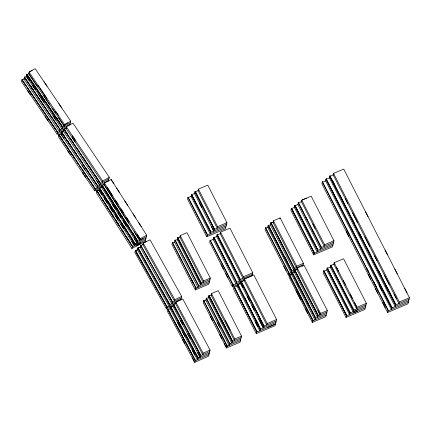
<?xml version="1.0" encoding="UTF-8"?>
<svg xmlns="http://www.w3.org/2000/svg" width="431" height="431" viewBox="0 0 431 431"><rect width="100%" height="100%" fill="white"/><g stroke="black" fill="none" stroke-linecap="round" stroke-linejoin="round"><path stroke-width="0.65" d="M66.757 127.339L57.479 132.694L57.792 132.166L22.035 79.773L21.55 81.712L57.097 134.224L63.993 130.237M24.228 78.857L21.933 80.182L22.229 79.66M24.411 77.095L23.926 79.029L59.489 131.536L60.184 129.472L24.411 77.095L59.974 129.596M26.544 76.212L24.308 77.499L24.626 76.971M29.286 80.716L26.323 76.341L27.018 74.277L62.576 126.784L62.479 127.188L26.706 74.811L29.006 73.48M35.595 87.935L26.706 74.811L27.018 74.277M67.678 122.878L64.655 124.624L64.278 126.148L28.715 73.647L29.098 72.117L32.115 70.377M57.097 134.224L57.792 132.166M104.722 183.784L95.035 189.322L95.353 188.794L58.81 134.795L58.33 136.729L94.653 190.852L102.061 186.618M60.184 129.472L60.081 129.882L59.333 128.777M61.558 133.572L58.708 135.205L59.025 134.671L62.053 139.181M62.576 126.784L61.881 128.842L26.323 76.341M97.918 186.014L97.217 188.078L60.895 133.955L61.374 132.015L97.918 186.014L97.6 186.548L108.52 180.303M63.572 131.11L61.272 132.425L61.59 131.897L64.618 136.406M63.944 129.241L63.459 131.175L99.787 185.298L100.482 183.24L63.944 129.241L100.267 183.364M66.751 127.98L63.842 129.645L64.154 129.117L67.182 133.626M66.406 126.87L66.024 128.4L102.352 182.518L102.729 180.993L109.28 177.243L72.958 123.121L66.406 126.87L102.729 180.993M69.677 125.211L70.695 121.138L35.137 68.637L29.098 72.117L64.655 124.624L70.695 121.138M94.653 190.852L95.353 188.794M96.916 191.154L97.018 190.744L96.328 192.792L131.902 248.504L145.182 241.306L146.707 235.191L111.117 179.479L104.48 183.078L104.103 184.608L128.74 223.177M108.903 178.773L100.164 183.768L100.482 183.24M135.199 243.725L134.499 245.778L98.914 190.071L99.394 188.131L135.199 243.725L135.097 244.129L132.139 239.965M99.615 188.013L99.513 188.422L100.881 190.567M101.991 185.4L101.506 187.34L137.09 243.052L137.575 241.112L101.991 185.4L107.68 193.853M108.267 181.322L109.28 177.243M131.902 248.504L132.387 246.57L96.813 190.858L99.55 195.141M97.018 190.744L132.603 246.451L132.285 246.979L145.565 239.776M135.533 250.346L135.205 250.864L167.056 307.335L167.158 306.926L135.533 250.346L134.828 252.394L166.447 308.968L173.305 305.751M106.058 191.881L102.104 185.691L102.206 185.282L137.791 240.994L137.688 241.403L123.783 220.096M169.825 304.324L169.119 306.366L137.494 249.786L137.974 247.852L169.825 304.324L169.722 304.733L137.974 247.852M138.2 247.744L137.872 248.261L169.496 304.841L180.928 299.48L181.688 296.42L150.063 239.83L143.205 243.052L142.828 244.582L174.453 301.167L174.835 299.637L143.205 243.052L146.637 241.441M140.641 245.25L172.389 302.131L172.492 301.727L140.641 245.25L140.161 247.184L171.786 303.769L172.265 301.829L166.996 292.401M140.765 245.551L140.867 245.142M172.459 242.621L195.895 288.312L195.997 287.903L172.459 242.621L171.974 244.555L195.286 289.939L208.787 284.174L210.312 278.06L186.989 232.681L180.239 235.563L179.856 237.093L203.179 282.472L203.561 280.942L180.239 235.563M172.675 242.524L172.357 243.025L174.808 241.98M175.078 240.132L174.593 242.071L197.915 287.45L198.626 285.414L175.078 240.132L198.529 285.823L198.626 285.414M175.304 240.035L174.975 240.541L177.938 239.275M177.707 237.643L177.227 239.582L200.55 284.961L201.029 283.022L177.707 237.643L201.261 282.925L200.927 283.431L177.604 238.052L177.938 237.546M225.806 227.277L207.112 235.229L207.446 234.723L188.04 197.285L187.56 199.219L206.735 236.759L225.424 228.807L226.948 222.692L207.774 185.152L198.432 189.128L198.05 190.658L217.224 228.193L217.601 226.668L198.432 189.128M188.272 197.188L187.943 197.689L191.558 196.153M191.542 194.429L191.057 196.364L210.231 233.904L210.711 231.964L191.542 194.429L210.942 231.867L210.608 232.374L191.439 194.839L191.768 194.333M195.033 191.574L194.553 193.514L213.728 231.048L214.439 229.017L195.265 191.477L214.336 229.421L194.936 191.984L198.497 190.47M195.265 191.477L194.936 191.984M166.447 308.968L167.158 306.926M195.318 360.736L195.421 360.327L167.901 309.361L167.417 311.295L194.71 362.363L208.556 356.173L210.08 350.058L182.787 298.99L175.864 302.088L175.487 303.613L202.78 354.681L203.157 353.156L175.864 302.088M195.631 353.124L198.109 357.768L197.403 359.804L170.11 308.736L170.59 306.802L170.487 307.206L197.781 358.274L209.321 353.118M175.487 303.613L173.176 304.647L200.695 355.613L200.798 355.203L173.504 304.135L172.793 306.177L200.086 357.245L200.571 355.306L198.567 351.556M173.504 304.135L173.176 304.647M206.735 236.759L207.446 234.723M195.286 289.939L195.997 287.903M244.393 280.409L232.837 285.322L233.171 284.816L210.156 240.32L209.671 242.254L232.46 286.852L240.934 283.248M210.382 240.218L210.053 240.724L213.684 239.178M214.336 229.421L214.439 229.017M213.663 237.459L213.178 239.394L235.967 283.991L236.678 281.96L213.889 237.362L236.576 282.364L213.56 237.864L217.17 236.328M213.889 237.362L213.56 237.864M217.176 234.599L216.691 236.538L239.48 281.131L239.959 279.196L217.176 234.599L240.191 279.099L239.857 279.606L217.073 235.008L217.402 234.502M220.58 232.147L220.198 233.677L242.987 278.275L243.37 276.745L220.58 232.147L229.971 228.155L252.755 272.753L251.995 275.813L236.35 282.461M203.696 300.666L227.148 346.346L227.25 345.937L203.696 300.666L203.211 302.605L226.539 347.973L240.008 342.214L241.532 336.099L218.221 290.699L211.481 293.597L211.098 295.122L234.426 340.501L234.809 338.971L211.481 293.597M203.928 300.569L203.594 301.075L206.406 299.868M206.325 298.177L205.84 300.111L229.168 345.484L229.879 343.448L206.325 298.177L229.545 343.954L240.773 339.154M206.551 298.074L206.223 298.581L208.9 297.433M208.954 295.682L208.469 297.616L231.797 342.995L232.277 341.056L208.954 295.682L232.508 340.959L232.406 341.368L224.244 325.486M214.606 306.737L209.078 295.989L209.18 295.585M197.781 358.274L198.109 357.768L170.816 306.7M232.46 286.852L233.171 284.816M267.624 327.436L275.447 324.112L256.66 332.096L256.995 331.59L234.205 286.981L233.505 289.012L256.278 333.621L275.07 325.642L276.594 319.522L253.805 274.913L244.409 278.905L244.032 280.436L266.816 325.044L267.198 323.514L244.409 278.905M239.571 298.096L234.205 286.981M236.576 282.364L236.678 281.96M237.486 284.223L237.007 286.157L259.791 330.766L260.507 328.729L237.486 284.223L260.405 329.139L257.894 324.775M245.309 299.583L237.616 284.53L237.718 284.121L239.997 288.581M242.798 287.757L240.52 283.296L241.231 281.265L264.014 325.868L263.912 326.278L240.897 281.766L241.231 281.265M226.539 347.973L226.975 345.953M229.777 343.857L229.879 343.448M294.804 271.077L288.808 273.647L289.136 273.146L265.588 227.859L265.103 229.793L288.425 275.177L292.105 273.599M265.814 227.762L265.485 228.268L267.937 227.218M268.217 225.37L267.732 227.304L291.054 272.683L291.539 270.749L268.217 225.37L291.765 270.652L291.437 271.153L268.114 225.774L271.077 224.508M273.254 235.229L268.443 225.268M290.92 261.994L270.846 222.875L294.168 268.254L293.689 270.189L270.366 224.815L270.846 222.875L270.743 223.285L273.556 222.078M273.378 220.791L272.995 222.321L296.318 267.694L296.695 266.169L273.378 220.791L280.128 217.903L303.435 263.276L302.675 266.331M279.87 218.926L280.128 217.903M256.278 333.621L256.763 331.687L233.99 287.073M260.405 329.139L260.507 328.729M306.468 198.158L301.77 200.156L324.57 244.76L324.187 246.284L301.388 201.686L301.77 200.156L311.166 196.153L333.966 240.767L332.441 246.882L313.644 254.866L290.871 210.269L291.351 208.329L291.248 208.739L294.885 207.192M240.52 283.296L263.303 327.905L264.014 325.868M295.073 205.377L294.745 205.883L317.766 250.379L317.868 249.975L295.073 205.377L294.362 207.413L317.157 252.006L317.642 250.072L296.199 208.125M298.36 202.613L297.875 204.553L320.675 249.145L321.386 247.114L298.36 202.613L321.052 247.615L333.589 242.292M298.586 202.516L298.257 203.023L301.835 201.498M288.425 275.177L289.136 273.146M292.18 274.315L289.368 275.517L312.917 320.799L313.019 320.395L289.697 275.01L288.985 277.041L312.308 322.426L325.793 316.65L327.318 310.535L304.011 265.167L297.261 268.044L296.878 269.574L320.201 314.953L320.578 313.423L297.261 268.044M289.594 275.414L289.697 275.01M292.099 272.618L291.615 274.552L314.937 319.937L315.648 317.9L292.326 272.521L315.551 318.31L291.997 273.028L294.675 271.88M292.326 272.521L291.997 273.028M303.052 264.806L294.066 268.664L294.4 268.157L271.077 222.779M294.729 270.129L294.249 272.063L317.572 317.442L318.051 315.508L294.729 270.129L318.277 315.406L317.949 315.912L326.935 312.066M294.96 270.032L294.858 270.436L305.595 291.334M408.308 302.303L387.997 310.94L388.326 310.433L322.361 181.887L321.882 183.827L387.614 312.47L407.925 303.833L409.45 297.719L343.712 169.076L333.556 173.391L333.179 174.921L398.912 303.564L399.295 302.034L333.556 173.391M322.593 181.79L322.34 182.453M326.127 178.919L325.647 180.858L391.38 309.501L392.091 307.465L326.127 178.919L391.763 307.971L326.025 179.328L326.359 178.822M329.893 175.95L329.413 177.89L395.146 306.533L395.631 304.593L329.893 175.95L395.857 304.496L395.529 305.003L329.79 176.36L333.486 174.792M330.631 177.459L330.124 175.853M313.644 254.866L314.124 252.927L291.351 208.329L308.553 242.093M332.824 245.352L314.027 253.336L314.355 252.83L291.561 208.243M321.284 247.518L321.386 247.114M365.208 307.928L346.422 315.912L346.75 315.406L323.735 270.894L323.25 272.834L346.039 317.442L364.825 309.458L366.35 303.343L343.561 258.735L334.17 262.727L333.788 264.251L356.577 308.865L356.96 307.335L334.17 262.727M329.327 281.912L323.961 270.797M312.308 322.426L313.019 320.395M327.248 268.034L326.763 269.973L349.552 314.582L350.263 312.55L327.248 268.034L349.929 313.051L327.145 268.443L331.056 266.784M327.474 267.937L327.145 268.443M315.648 317.9L315.551 318.31L314.382 316.036M330.76 265.178L330.275 267.112L353.064 311.721L353.776 309.69L330.76 265.178L353.447 310.196L330.658 265.582L330.986 265.081M346.039 317.442L346.524 315.503L323.735 270.894M350.161 312.954L350.263 312.55M353.673 310.099L353.776 309.69M387.614 312.47L388.326 310.433M391.989 307.874L392.091 307.465M62.263 127.312L70.312 122.663M59.871 130.006L69.93 124.193M61.272 132.425L63.357 131.234M126.369 224.136L101.888 185.809L103.472 187.835M132.603 246.451L129.65 242.287M101.888 185.809L104.652 184.312M145.947 238.251L134.881 244.248L99.292 188.541L102.206 186.962M96.711 191.262L99.593 189.699M146.707 235.191L140.07 238.79L139.687 240.32L143.006 238.521M146.325 236.721L137.473 241.522L126.525 224.379M136.713 244.576L141.136 242.179M136.331 246.106L140.754 243.709M140.048 247.238L137.872 248.261L140.28 247.13M137.494 249.786L135.205 250.864L137.591 249.743M140.538 245.654L143.399 244.312M174.835 299.637L181.688 296.42M172.163 302.239L181.311 297.95M177.119 301.264L180.928 299.48M166.829 307.443L176.333 302.982M170.487 307.206L173.235 305.978M170.681 308.477L167.885 309.927M203.157 353.156L210.08 350.058M200.469 355.715L209.703 351.588M195.421 360.327L194.71 362.363L192.237 357.735M195.092 360.833L208.938 354.648M241.155 337.629L232.18 341.465L208.852 296.086L211.659 294.885M296.695 266.169L303.435 263.276M291.437 271.153L297.88 268.389M320.578 313.423L327.318 310.535M315.32 318.407L326.558 313.596M312.69 320.896L326.175 315.126M177.604 238.052L180.605 236.77M270.743 223.285L273.744 222.003M203.561 280.942L210.312 278.06M200.927 283.431L209.929 279.59M198.298 285.92L209.547 281.12M195.669 288.409L209.17 282.65M275.829 322.582L260.173 329.236L237.616 284.53M234.103 287.391L237.519 285.936M294.626 270.533L297.438 269.337M323.859 271.207L327.156 269.806M234.809 338.971L241.532 336.099M240.39 340.684L226.873 346.362M191.439 194.839L195.033 193.309M326.025 179.328L329.656 177.787M217.601 226.668L226.948 222.692M326.213 180.616L322.275 182.329M214.105 229.518L226.566 224.222M210.608 232.374L226.183 225.747M217.073 235.008L220.645 233.489M294.745 205.883L298.101 204.456M243.37 276.745L252.755 272.753M239.857 279.606L252.372 274.283M324.57 244.76L333.966 240.767M240.897 281.766L244.479 280.247M317.539 250.476L333.206 243.822M237.389 284.627L240.999 283.092M330.658 265.582L334.235 264.063M267.198 323.514L276.594 319.522M263.686 326.375L276.212 321.052M366.35 303.343L356.96 307.335L354.681 302.874M353.447 310.196L365.967 304.873M353.846 311.392L357.762 309.727M349.929 313.051L365.59 306.403M353.463 312.917L357.38 311.257M399.295 302.034L409.45 297.719M395.529 305.003L409.067 299.249M391.763 307.971L408.685 300.773M37.987 85.246L46.877 98.37M55.766 111.494L58.729 115.874M28.715 73.647L37.605 86.771M49.457 104.275L43.531 95.526M52.42 108.65L55.383 113.024M58.347 117.399L64.278 126.148M26.803 74.401L62.366 126.908M26.916 74.687L28.042 76.346M29.54 78.555L31.032 80.764M32.53 82.978L34.027 85.187M34.324 85.624L36.651 89.055M38.149 91.264L39.641 93.479M39.884 93.829L46.548 103.672M47.13 104.528L48.25 106.188M49.748 108.402L51.736 111.327M52.372 112.27L54.328 115.158M54.99 116.138L57.237 119.452M57.986 120.556L62.479 127.188M35.638 88.005L38.618 92.401M41.521 96.684L44.485 101.064M53.374 114.188L56.337 118.563M38.176 93.839L44.102 102.589M52.991 115.718L55.955 120.093M24.524 77.375L27.891 82.353M28.64 83.458L46.984 110.535M47.733 111.645L49.974 114.958M50.723 116.063L52.598 118.827M53.719 120.486L56.008 123.864M56.714 124.909L58.6 127.695M22.126 80.069L23.252 81.723M23.608 82.256L25.871 85.597M27.368 87.805L28.866 90.014M29.987 91.674L34.857 98.861M36.355 101.069L38.795 104.679M38.973 104.938L41.392 108.51M41.591 108.806L43.466 111.57M44.587 113.229L46.085 115.438M47.211 117.097L52.873 125.464M53.573 126.493L55.071 128.702M56.192 130.361L57.689 132.57M25.09 84.444L25.833 85.537M27.315 87.725L28.796 89.912M29.906 91.555L31.016 93.193M33.984 97.568L34.722 98.661M35.466 99.755L36.947 101.948M42.874 110.697L43.984 112.335M58.842 103.634L61.805 108.009M44.027 81.761L46.99 86.135M47.76 104.905L50.723 109.28M56.65 118.029L59.613 122.409M50.572 109.496L53.519 113.849M48.03 105.859L49.139 107.502M56.553 118.439L57.291 119.532M58.772 121.72L59.51 122.813M50.47 109.905L53.422 114.258M32.25 85.09L35.213 89.465M30.553 85.721L33.516 90.095M30.45 86.125L32.303 88.861M22.035 79.773L57.576 132.29M27.476 90.462L30.434 94.836M45.244 116.72L48.207 121.095M72.456 135.889L75.49 140.398M72.079 137.419L75.107 141.928M70.21 138.135L73.238 142.65M76.265 147.16L79.293 151.669M82.321 156.178L85.343 160.688M88.377 165.197L91.399 169.706M94.427 174.221L97.454 178.73M64.052 129.526L68.545 136.223M69.671 137.893L71.546 140.684M72.128 141.551L74.541 145.15M74.816 145.559L77.171 149.067M78.178 150.57L80.198 153.581M80.872 154.584L89.616 167.611M89.896 168.025L92.643 172.12M93.263 173.046L95.671 176.629M95.887 176.952L100.38 183.649M96.759 180.788L99.787 185.298M67.645 140.915L70.673 145.425M73.701 149.934L76.729 154.443M79.757 158.958L82.779 163.468M85.807 167.977L88.834 172.486M91.862 176.996L94.89 181.505M61.374 132.015L97.702 186.138M61.488 132.301L66.358 139.558M66.536 139.822L68.982 143.464M69.224 143.83L74.972 152.391M75.28 152.849L77.973 156.857M78.641 157.859L80.996 161.366M81.669 162.368L84.023 165.876M85.036 167.384L87.051 170.39M87.703 171.36L90.079 174.9M90.327 175.266L97.815 186.424M60.895 133.955L63.923 138.464M82.084 165.526L85.112 170.035M65.081 143.695L68.109 148.205M71.137 152.714L74.159 157.223M58.81 134.795L95.138 188.918M58.923 135.081L60.798 137.872M60.943 138.087L66.789 146.799M66.999 147.106L72.408 155.165M73.389 156.631L75.403 159.632M76.077 160.639L78.431 164.146M79.444 165.649L81.459 168.656M82.132 169.658L84.487 173.165M84.767 173.58L93.231 186.197M93.753 186.973L95.251 189.204M67.408 150.263L70.436 154.772M82.547 172.815L85.575 177.324M111.117 179.479L113.859 183.762M116.596 188.051L119.333 192.334M124.807 200.905L127.544 205.194M133.023 213.765L135.76 218.048M138.496 222.337L141.233 226.62M107.217 187.366L112.696 195.938M115.433 200.221L118.169 204.51M120.906 208.793L123.643 213.081M126.38 217.364L129.117 221.647M137.327 234.507L140.07 238.79L104.48 183.078M110.417 198.141L113.154 202.425M115.891 206.713L118.633 210.996M126.843 223.856L129.58 228.139M132.317 232.422L135.054 236.711M107.432 193.918L110.153 198.179M118.309 210.953L121.03 215.214M126.472 223.732L129.246 228.074M132.021 232.422L134.801 236.764M104.841 189.979L107.578 194.262M111.343 200.156L112.028 201.229M115.794 207.122L116.817 208.728M117.501 209.8L118.53 211.405M126.741 224.26L129.478 228.549M132.215 232.832L133.583 234.976M134.267 236.043L134.951 237.115M112.836 202.953L118.309 211.524M112.453 204.477L115.196 208.766M117.932 213.049L120.669 217.337M123.406 221.62L126.143 225.909M134.353 238.763L137.09 243.052M102.352 192.301L105.089 196.584M107.825 200.868L110.562 205.156M113.299 209.439L116.036 213.728M124.247 226.582L126.983 230.865M129.72 235.154L132.462 239.437M110.578 205.635L107.039 200.205M116.171 214.39L110.46 205.565M124.144 226.992L126.919 231.221M132.36 239.846L128.255 233.419M99.292 188.541L107.508 201.396M107.68 201.67L112.981 209.967M113.272 210.42L118.455 218.539M121.192 222.822L123.929 227.105M124.128 227.423L126.816 231.625M98.914 190.071L101.651 194.354M104.388 198.637L107.125 202.926M109.862 207.209L112.599 211.497M115.336 215.78L118.072 220.069M120.809 224.352L123.546 228.635M131.762 241.495L134.499 245.778M105.229 203.599L107.965 207.887M110.702 212.171L113.439 216.454M116.176 220.742L118.918 225.025M121.655 229.308L124.392 233.597M127.129 237.88L129.866 242.168M105.126 204.008L106.495 206.147M107.179 207.219L107.863 208.292M110.6 212.58L111.629 214.185M112.313 215.258L113.342 216.863M116.079 221.146L118.816 225.435M121.553 229.718L123.261 232.395M127.026 238.289L128.395 240.433M129.079 241.505L129.763 242.578M104.103 184.608L139.687 240.32L134.213 231.749M106.775 193.007L110.729 199.197M111.451 200.323L117.2 209.326M117.922 210.452L121.951 216.761M122.593 217.768L127.985 226.21M128.702 227.336L130.162 229.615M131.191 231.226L136.665 239.798M120.928 215.619L123.649 219.88M104.625 190.098L112.766 202.845M135.097 244.129L99.394 188.131L106.01 198.599M101.565 191.639L102.249 192.705M126.886 231.275L127.571 232.347M102.287 199.429L105.024 203.712M107.755 208.001L113.229 216.572M115.966 220.855L118.703 225.144M124.176 233.715L126.913 237.998M145.915 254.678L148.55 259.392M159.093 278.254L164.362 287.687M135.318 250.476L167.056 307.335M192.188 339.623L194.553 344.046M173.278 304.238L200.695 355.613M180.239 320.104L182.722 324.748M187.684 334.03L190.163 338.674M197.608 352.601L200.086 357.245M185.707 334.553L188.185 339.197M173.003 311.317L170.59 306.802L198.007 358.172M177.836 320.352L182.846 329.731M187.857 339.111L195.378 353.178M180.417 325.777L182.895 330.421M192.77 348.894L195.275 353.587M177.55 322.663L180.034 327.307M182.512 331.951L184.996 336.589M192.436 350.522L194.92 355.16M170.611 313.903L168.128 309.259L168.979 311.446M178.051 327.829L180.535 332.473M185.497 341.756L187.975 346.4M167.901 309.361L195.195 360.429L191.596 353.77M169.577 312.567L181.052 334.041M181.672 335.199L185.799 342.92M186.434 344.105L188.805 348.55M188.972 348.857L190.976 352.612M182.345 339.224L184.818 343.852M289.465 275.107L312.917 320.799M317.868 310.412L320.201 314.953M291.087 262.323L293.128 266.293M293.683 267.371L294.298 268.561M297.293 274.569L299.62 279.105M313.617 306.333L315.95 310.87M305.935 291.992L318.18 315.815M284.772 257.038L287.105 261.574M274.789 238.219L280.619 249.56M281.168 250.637L283.21 254.608M283.382 254.936L291.668 271.056M306.322 299.75L308.655 304.286M294.556 277.467L295.725 279.735M296.307 280.872L296.889 282.003M299.222 286.54L302.136 292.213M302.718 293.349L304.76 297.32M305.342 298.457L308.553 304.695M312.631 312.637L313.8 314.905M296.937 282.644L299.41 287.45M306.824 301.878L309.296 306.683M265.588 227.859L289.034 273.55M283.76 266.099L286.092 270.641M296.011 290.709L300.666 299.771M305.326 308.833L307.653 313.364M225.478 320.82L230.143 329.898M211.513 300.121L213.846 304.658M220.844 318.272L225.51 327.344M215.22 307.933L221.97 321.068M222.493 322.081L223.199 323.455M179 240.223L181.042 244.194M181.209 244.522L185.815 253.476M186.289 254.403L187.964 257.657M188.579 258.853L201.158 283.334M217.504 322.797L219.837 327.334M222.321 336.897L224.648 341.427M179.452 256.235L181.78 260.771M191.105 278.927L193.438 283.463M210.199 316.192L212.526 320.718M219.508 334.305L221.836 338.831M224.163 343.362L226.496 347.892M365.623 211.955L368.063 216.718M385.104 250.072L387.539 254.84M394.839 269.133L397.28 273.895M404.58 288.188L407.015 292.951M345.35 198.745L347.785 203.507M352.655 213.038L357.525 222.568M364.825 236.861L369.696 246.387M374.566 255.917L377.001 260.685M384.307 274.978L389.177 284.503M394.042 294.034L396.482 298.802M332.56 180.621L334.995 185.384M339.86 194.914L344.73 204.445M347.165 209.207L349.6 213.97M352.035 218.738L354.471 223.5M359.341 233.031L361.776 237.793M366.641 247.324L371.511 256.854M378.817 271.147L381.252 275.91M386.122 285.441L390.992 294.971M331.24 178.644L336.137 188.228M336.719 189.365L338.276 192.42M338.545 192.937L340.113 196.008M340.722 197.204L347.758 210.969M348.367 212.165L357.714 230.461M358.323 231.652L367.153 248.924M368.241 251.057L377.109 268.405M377.718 269.601L386.629 287.041M387.237 288.231L388.724 291.146M390.254 294.136L395.76 304.906M359.007 233.532L361.442 238.3M385.788 285.942L388.229 290.709M384.457 293.678L386.893 298.441M379.21 285.678L381.645 290.44M366.415 267.554L368.85 272.317M373.72 281.847L376.155 286.61M322.361 181.887L388.229 310.843M346.836 229.842L349.272 234.609M366.312 267.958L367.228 269.747M367.837 270.937L368.747 272.726M373.618 282.251L376.053 287.019M383.358 301.312L385.793 306.075M346.276 231.571L348.706 236.328M368.16 274.396L370.595 279.159M375.46 288.673L377.89 293.43M382.755 302.95L385.185 307.707M336.449 267.188L338.728 271.649M343.286 280.57L345.565 285.031M350.123 293.953L352.402 298.414M312.787 223.985L315.066 228.446M300.763 207.381L301.334 208.496M301.905 209.611L303.047 211.842M305.326 216.303L306.463 218.533M307.034 219.648L307.605 220.764M312.163 229.68L314.441 234.141M294.847 205.474L302.95 221.394M303.176 221.841L317.766 250.379M303.86 223.721L308.009 231.835M308.424 232.638L312.771 241.155M329.844 282.914L331.455 286.076M331.552 286.259L340.953 304.663M341.481 305.703L346.648 315.815M308.785 242.54L314.253 253.239M217.299 234.911L218.517 237.287M218.722 237.696L224.993 249.958M225.505 250.966L226.717 253.342M228.123 256.095L236.667 272.818M236.743 272.963L240.089 279.503M240.999 281.362L263.912 326.278M247.356 296.679L249.635 301.14M251.914 305.601L254.193 310.061M258.751 318.983L263.303 327.905M199.343 202.893L201.74 207.586M211.33 226.356L213.728 231.048M244.555 297.503L246.834 301.964M249.113 306.425L251.392 310.886M255.949 319.807L258.228 324.268M245.821 300.59L254.328 317.243M255.238 319.026L259.489 327.355M255.238 321.844L257.512 326.305M241.042 300.364L243.321 304.825M210.156 240.32L233.069 285.225M188.04 197.285L207.343 235.132M239.803 298.543L250.907 320.287M251.424 321.289L256.892 331.994M190.567 202.284L191.763 204.633M192.366 205.802L192.964 206.977M204.946 230.44L206.444 233.37M221.065 264.553L223.344 269.014M225.623 273.469L227.902 277.93"/></g></svg>
